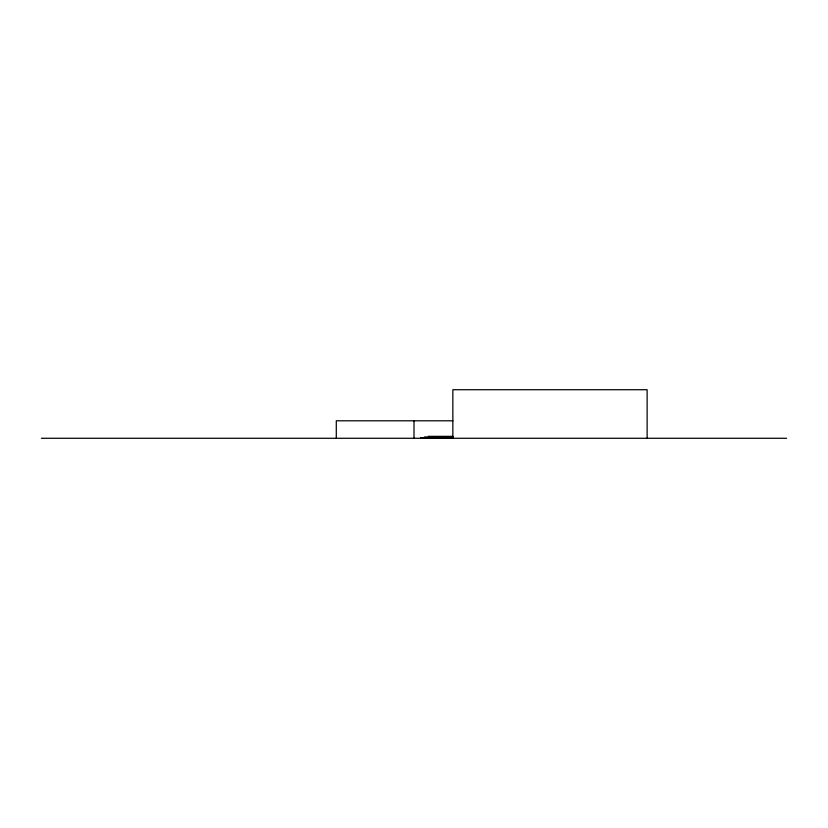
<?xml version="1.0" encoding="UTF-8"?>
<svg xmlns="http://www.w3.org/2000/svg" width="828" height="828" viewBox="0 0 828 828"><rect width="100%" height="100%" fill="white"/><g stroke="black" fill="none" stroke-linecap="round" stroke-linejoin="round"><path stroke-width="1.24" d="M452.854 420.8L336.292 420.8L336.292 438.281M428.293 436.346L452.854 436.346M424.412 436.987L452.854 436.987M420.52 437.639L452.854 437.639M41.4 438.281L786.6 438.281M647.123 438.281L647.123 389.719L452.854 389.719L452.854 438.281M414 420.8L414 438.281"/></g></svg>
